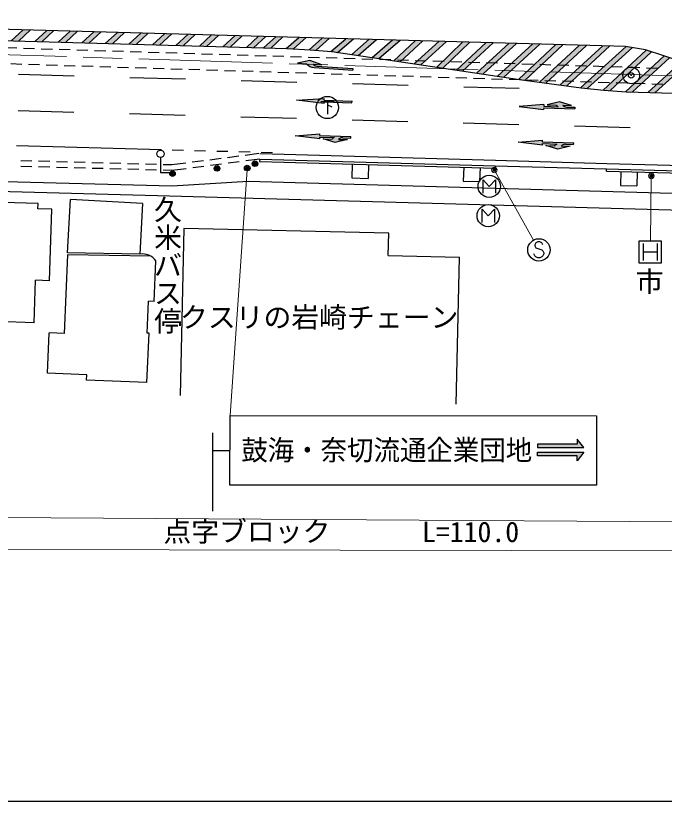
# Model space of a CAD drawing. Units: millimetres, scale not verified. Extents: x 40000 to 680000, y 20000 to 380000.
# Drawn here: x 108980 to 167233, y 205000 to 275506 of the extents above; entities that cross this region are included whole.
import ezdxf
from ezdxf.enums import TextEntityAlignment as Align

# ---------------------------------------------------------------- set-up
doc = ezdxf.new("R2010")
doc.units = ezdxf.units.MM
doc.header["$LTSCALE"] = 1000
doc.header["$PDMODE"] = 32
doc.header["$PDSIZE"] = 500
doc.linetypes.add('CHAIN', pattern=[18.5, 12, -1.5, 3.5, -1.5])
for name, color, linetype, lineweight in [('M-BGD', 7, 'Continuous', 25), ('M-BGD-EXST', 7, 'Continuous', 25), ('M-BMK', 2, 'CHAIN', 13), ('M-BMK-SRVR', 3, 'Continuous', 25), ('M-STR-HTXT', 7, 'Continuous', 13), ('M-STR-STRC', 7, 'Continuous', 25), ('M-TTL-BAND', 7, 'Continuous', 25)]:
    doc.layers.add(name, color=color, linetype=linetype, lineweight=lineweight)
doc.layers.add('M-BMK-HTXT', color=7, linetype='Continuous')
doc.styles.add('@ＭＳ ゴシック', font='')
doc.styles.add('ＭＳ ゴシック', font='')
doc.styles.get('@ＭＳ ゴシック').set_extended_font_data('@MS Gothic')
doc.styles.get('ＭＳ ゴシック').set_extended_font_data('MS Gothic')

msp = doc.modelspace()

# ---------------------------------------------------------------- hatches: boundary and pattern name
at = {"layer": 'M-BGD'}
for points in [[(136036, 270990, -0.20151), (135689, 271162), (136488, 271111), (135409, 271481), (134292, 271252), (135091, 271201, 0.20151), (135784, 270856), (139263, 270633), (139273, 270783)], [(136688, 267922), (136692, 268072), (134187, 267920), (136679, 267622), (136684, 267772), (139183, 267699), (139187, 267849)], [(156710, 267515), (157510, 267490, 0.06022), (157692, 267334), (156405, 267375), (156410, 267525), (154204, 267370), (156396, 267075), (156401, 267225), (159199, 267136), (159204, 267286), (158461, 267310, -0.20151), (158109, 267471), (158909, 267445), (157819, 267780)]]:
    msp.add_hatch(color=256, dxfattribs=at).paths.add_polyline_path(points)
at = {"layer": 'M-STR-STRC'}
for points in [[(110301, 274225), (109655, 274243), (108572, 273251), (109218, 273232)], [(112416, 274167), (111769, 274185), (110685, 273191), (111331, 273173)], [(114530, 274109), (113884, 274126), (112799, 273132), (113445, 273114)], [(116645, 274050), (115998, 274068), (114912, 273072), (115558, 273054)], [(118759, 273992), (118113, 274010), (117025, 273013), (117671, 272995)], [(120874, 273933), (120227, 273951), (119139, 272953), (119785, 272935)], [(122988, 273875), (122342, 273893), (121252, 272894), (121898, 272876)], [(125103, 273817), (124456, 273835), (123365, 272834), (124011, 272816)], [(127217, 273758), (126571, 273776), (125479, 272775), (126125, 272757)], [(129332, 273700), (128686, 273718), (127592, 272716), (128238, 272697)], [(131447, 273642), (130800, 273660), (129705, 272656), (130351, 272638)], [(132982, 273599), (132331, 273617), (131240, 272613), (131886, 272595)], [(135080, 273542), (134419, 273560), (133276, 272556), (133357, 272553), (133924, 272526)], [(137174, 273484), (136517, 273502), (135342, 272457), (135417, 272453), (135963, 272407)], [(139306, 273425), (138635, 273443), (137292, 272294), (137363, 272287), (137886, 272210)], [(141374, 273368), (140714, 273386), (139165, 272020), (139748, 271934)], [(143500, 273309), (142830, 273328), (140991, 271750), (141580, 271663)], [(145539, 273253), (144893, 273271), (142928, 271463), (142987, 271454), (143500, 271378)], [(147665, 273194), (147014, 273212), (144782, 271189), (145358, 271104)], [(149771, 273136), (149141, 273154), (146794, 270892), (147356, 270809)], [(151869, 273078), (151227, 273096), (148578, 270629), (149148, 270545)], [(153959, 273021), (153311, 273038), (150379, 270363), (150953, 270278)], [(156063, 272963), (155416, 272980), (152252, 270087), (152826, 270002)], [(158128, 272906), (157490, 272923), (154173, 269803), (154231, 269794), (154745, 269724)], [(160260, 272847), (159616, 272864), (156032, 269546), (156608, 269466)], [(162350, 272789), (161706, 272807), (157895, 269289), (158472, 269209)], [(164362, 272644), (163797, 272740), (159700, 269039), (159764, 269030), (160297, 268972)], [(166093, 272267), (165604, 272427), (161729, 268816), (161795, 268809), (162343, 268773)], [(167706, 271736), (167219, 271899), (163742, 268682), (163815, 268677), (164382, 268662)], [(169262, 271214), (168774, 271377), (165765, 268623), (166412, 268605)], [(136287, 264454), (136291, 264604), (137578, 264570, 0.06022), (137386, 264425), (136587, 264446), (137678, 264117), (138786, 264387), (137986, 264409, -0.20151), (138347, 264549), (139090, 264529), (139094, 264679), (136295, 264754), (136299, 264904), (134094, 264738)], [(156286, 263874), (156291, 264024), (157577, 263986, 0.06022), (157386, 263842), (156586, 263865), (157677, 263533), (158785, 263801), (157985, 263824, -0.20151), (158347, 263964), (159089, 263942), (159094, 264092), (156295, 264174), (156299, 264324), (154094, 264164)], [(156138, 236743), (155836, 236743), (155836, 237066), (159416, 237059), (159420, 237514), (159999, 236741)], [(156138, 236321), (155836, 236321), (155836, 235997), (159416, 236002), (159419, 235547), (159999, 236319)]]:
    msp.add_hatch(color=256, dxfattribs=at).paths.add_polyline_path(points)

# ---------------------------------------------------------------- linework, layer by layer
at = {"layer": 'M-BGD'}
for p, q in [((108572, 273251), (109655, 274243)), ((109218, 273232), (110301, 274225)), ((110685, 273191), (111769, 274185)), ((111331, 273173), (112416, 274167)), ((112799, 273132), (113884, 274126)), ((113445, 273114), (114530, 274109)), ((114912, 273072), (115998, 274068)), ((115558, 273054), (116645, 274050)), ((117025, 273013), (118113, 274010)), ((117671, 272995), (118759, 273992)), ((119139, 272953), (120227, 273951)), ((119785, 272935), (120874, 273933)), ((121252, 272894), (122342, 273893)), ((121898, 272876), (122988, 273875)), ((123365, 272834), (124456, 273835)), ((124011, 272816), (125103, 273817)), ((125479, 272775), (126571, 273776)), ((126125, 272757), (127217, 273758)), ((127592, 272716), (128686, 273718)), ((128238, 272697), (129332, 273700)), ((129705, 272656), (130800, 273660)), ((130351, 272638), (131447, 273642)), ((131240, 272613), (132331, 273617)), ((131886, 272595), (132982, 273599)), ((133276, 272556), (134419, 273560)), ((133924, 272526), (135080, 273542)), ((135342, 272457), (136517, 273502)), ((135963, 272407), (137174, 273484)), ((137292, 272294), (138635, 273443)), ((137886, 272210), (139306, 273425)), ((139165, 272020), (140714, 273386)), ((139748, 271934), (141374, 273368)), ((140991, 271750), (142830, 273328)), ((141580, 271663), (143500, 273309)), ((142927, 271463), (144893, 273271)), ((143500, 271378), (145539, 273253)), ((144782, 271189), (147014, 273212)), ((145358, 271104), (147665, 273194)), ((146794, 270892), (149141, 273154)), ((147356, 270809), (149771, 273136)), ((148578, 270629), (151227, 273096)), ((149148, 270545), (151869, 273078)), ((150379, 270363), (153311, 273038)), ((150953, 270278), (153959, 273021)), ((152252, 270087), (155416, 272980)), ((152826, 270002), (156063, 272963)), ((154173, 269803), (157490, 272923)), ((154745, 269724), (158128, 272906)), ((156032, 269546), (159616, 272864)), ((109074, 272585), (108075, 272617)), ((110673, 272535), (109674, 272567)), ((112273, 272485), (111273, 272516)), ((113872, 272435), (112872, 272466)), ((115471, 272385), (114471, 272416)), ((117070, 272335), (116071, 272366)), ((118669, 272285), (117670, 272316)), ((120269, 272235), (119269, 272266)), ((121868, 272184), (120868, 272216)), ((123467, 272134), (122468, 272166)), ((156608, 269466), (160260, 272847)), ((157895, 269289), (161706, 272807)), ((158472, 269209), (162350, 272789)), ((159700, 269039), (163797, 272740)), ((160297, 268972), (164362, 272644)), ((161729, 268816), (165604, 272427)), ((162343, 268773), (166093, 272267)), ((125066, 272084), (124067, 272116)), ((126665, 272034), (125666, 272065)), ((128265, 271984), (127265, 272015)), ((129864, 271934), (128864, 271965)), ((131463, 271884), (130464, 271915)), ((133062, 271834), (132063, 271865)), ((134662, 271784), (133662, 271815)), ((135409, 271481), (134292, 271252)), ((136261, 271733), (135261, 271765)), ((136488, 271111), (135409, 271481)), ((137860, 271683), (136860, 271715)), ((139459, 271633), (138460, 271664)), ((141058, 271583), (140059, 271614)), ((142658, 271533), (141658, 271564)), ((144257, 271483), (143257, 271514)), ((145856, 271433), (144857, 271464)), ((163742, 268682), (167220, 271899)), ((164382, 268662), (167709, 271739)), ((108528, 271202), (109527, 271170)), ((110127, 271152), (111127, 271120)), ((111726, 271102), (112726, 271070)), ((113326, 271051), (114325, 271020)), ((114925, 271001), (115924, 270970)), ((116524, 270951), (117524, 270920)), ((118123, 270901), (119123, 270870)), ((119722, 270851), (120722, 270820)), ((121322, 270801), (122321, 270770)), ((122921, 270751), (123920, 270719)), ((134292, 271252), (135091, 271201)), ((135689, 271162), (136488, 271111)), ((135784, 270856), (139263, 270633)), ((136036, 270990), (139273, 270783)), ((139273, 270783), (139263, 270633)), ((147455, 271383), (146456, 271414)), ((149054, 271332), (148055, 271364)), ((150654, 271282), (149654, 271314)), ((152253, 271232), (151253, 271264)), ((153852, 271182), (152853, 271213)), ((155451, 271132), (154452, 271163)), ((157051, 271082), (156051, 271113)), ((158650, 271032), (157650, 271063)), ((160249, 270982), (159249, 271013)), ((161848, 270932), (160849, 270963)), ((163447, 270881), (162448, 270913)), ((165047, 270831), (164047, 270863)), ((166646, 270781), (165646, 270813)), ((168774, 271377), (165765, 268623)), ((169262, 271214), (166412, 268605)), ((124520, 270701), (125520, 270669)), ((126119, 270651), (127119, 270619)), ((127719, 270600), (128718, 270569)), ((129318, 270550), (130317, 270519)), ((130917, 270500), (131916, 270469)), ((132516, 270450), (133516, 270419)), ((134115, 270400), (135115, 270369)), ((135715, 270350), (136714, 270319)), ((137314, 270300), (138313, 270268)), ((138913, 270250), (139913, 270218)), ((140512, 270199), (141512, 270168)), ((142111, 270149), (143111, 270118)), ((143711, 270099), (144710, 270068)), ((145310, 270049), (146309, 270018)), ((146909, 269999), (147909, 269968)), ((148508, 269949), (149508, 269918)), ((150108, 269899), (151107, 269867)), ((151707, 269849), (152706, 269817)), ((153306, 269799), (154305, 269767)), ((154905, 269748), (155905, 269717)), ((156504, 269698), (157504, 269667)), ((158104, 269648), (159103, 269617)), ((159703, 269598), (160702, 269567)), ((161302, 269548), (162302, 269517)), ((162901, 269498), (163901, 269467)), ((164500, 269448), (165500, 269416)), ((166100, 269398), (167099, 269366)), ((134187, 267920), (136692, 268072)), ((136688, 267922), (136692, 268072)), ((136679, 267622), (134187, 267920)), ((136679, 267622), (136684, 267772)), ((136684, 267772), (139183, 267699)), ((136688, 267922), (139187, 267849)), ((139183, 267699), (139187, 267849)), ((156410, 267525), (154204, 267370)), ((154204, 267370), (156396, 267075)), ((156401, 267225), (156396, 267075)), ((156401, 267225), (159199, 267136)), ((156410, 267525), (156405, 267375)), ((156405, 267375), (157692, 267334)), ((157819, 267780), (156710, 267515)), ((156710, 267515), (157510, 267490)), ((158909, 267445), (157819, 267780)), ((158109, 267471), (158909, 267445)), ((158461, 267310), (159204, 267286)), ((159204, 267286), (159199, 267136)), ((130831, 263125), (129601, 262966)), ((130908, 263129), (133077, 263070)), ((133078, 263070), (152061, 262531)), ((110434, 262454), (109435, 262481)), ((112034, 262411), (111034, 262438)), ((113633, 262368), (112633, 262395)), ((115232, 262324), (114233, 262351)), ((116832, 262281), (115832, 262308)), ((121987, 262774), (121987, 261441)), ((125833, 262478), (124841, 262350)), ((127419, 262683), (126428, 262555)), ((129006, 262889), (128014, 262760)), ((129051, 262390), (128059, 262262)), ((130895, 262629), (129646, 262467)), ((130895, 262629), (130889, 262429)), ((130889, 262429), (133058, 262370)), ((133058, 262370), (152041, 261831)), ((152061, 262531), (162067, 262251)), ((110440, 261954), (109441, 261981)), ((112040, 261911), (111040, 261938)), ((113639, 261867), (112639, 261894)), ((115238, 261824), (114239, 261851)), ((116838, 261781), (115838, 261808)), ((118431, 262238), (117432, 262265)), ((118437, 261737), (117438, 261764)), ((120031, 262194), (119031, 262221)), ((120037, 261694), (119037, 261721)), ((121630, 262151), (120630, 262178)), ((121636, 261651), (120636, 261678)), ((123016, 262113), (122230, 262135)), ((123042, 261613), (122236, 261634)), ((124246, 262273), (123016, 262113)), ((124291, 261774), (123042, 261613)), ((125877, 261980), (124886, 261851)), ((127464, 262185), (126472, 262057)), ((139198, 262196), (139163, 260949)), ((140660, 262154), (140624, 260902)), ((149215, 261911), (149180, 260658)), ((150682, 261870), (150646, 260612)), ((152047, 262031), (152041, 261831)), ((162048, 261551), (162053, 261751)), ((162067, 262251), (176093, 261869)), ((121987, 261441), (122987, 261441)), ((139163, 260949), (140624, 260902)), ((162048, 261551), (176074, 261169)), ((163340, 261516), (163306, 260266)), ((164796, 261476), (164762, 260227)), ((84192, 260397), (121709, 259375)), ((149180, 260658), (150646, 260612)), ((163306, 260266), (164762, 260227)), ((113640, 254222), (113903, 259012)), ((120369, 258658), (113903, 259012)), ((121709, 259375), (196184, 257275)), ((110987, 258640), (107788, 258741)), ((110972, 258170), (110987, 258640)), ((112220, 258131), (110972, 258170)), ((112019, 251726), (112220, 258131)), ((120369, 258658), (120121, 254119)), ((124079, 256407), (123738, 241411)), ((142485, 255988), (124079, 256407)), ((142440, 253989), (142485, 255988)), ((164966, 253301), (164966, 255301)), ((164966, 255301), (166966, 255301)), ((166966, 255301), (166966, 253301)), ((165341, 255051), (165341, 253551)), ((166591, 255051), (166591, 253551)), ((113362, 246975), (113655, 254038)), ((121106, 253919), (113637, 254039)), ((120121, 254119), (113640, 254222)), ((142440, 253989), (148838, 253843)), ((148538, 240634), (148838, 253843)), ((165341, 254301), (166591, 254301)), ((121426, 249865), (121577, 253498)), ((166966, 253301), (164966, 253301)), ((110652, 247943), (110771, 251766)), ((112019, 251726), (110771, 251766)), ((120779, 247015), (120898, 249887)), ((121426, 249865), (120898, 249887)), ((110652, 247943), (88817, 248627)), ((111827, 243435), (111976, 247033)), ((113362, 246975), (111976, 247033)), ((120770, 242585), (120954, 247008)), ((120954, 247008), (120779, 247015)), ((115360, 243289), (111827, 243435)), ((115340, 242810), (115360, 243289)), ((120770, 242585), (115340, 242810))]:
    msp.add_line(p, q, dxfattribs=at)
for points in [[(130895, 262629), (133064, 262570), (152047, 262031), (162053, 261751), (176079, 261369), (186087, 261077), (190356, 260945), (192786, 260881), (193953, 260869)], [(85553, 261849), (103798, 261336), (108002, 260621), (123020, 260225), (129850, 260654), (195414, 258795)]]:
    msp.add_lwpolyline(points, dxfattribs=at)
msp.add_circle((121987, 263108), 333, dxfattribs=at)
for centre, radius, start, end in [((135848, 271854), 1000, 220.76528, 266.33828), ((136068, 271489), 500, 220.76528, 266.33828), ((158246, 268167), 1000, 222.60855, 236.39322), ((158477, 267809), 500, 222.60855, 268.18155), ((120319, 252565), 1566, 36.58879, 97.26642)]:
    msp.add_arc(centre, radius, start, end, dxfattribs=at)
at = {"layer": 'M-BGD-EXST'}
for p, q in [((136374, 267816), (137574, 267816)), ((136974, 267816), (136974, 266666)), ((136974, 267516), (137374, 267316)), ((150960, 259587), (150960, 260787)), ((150960, 260787), (151510, 260187)), ((151510, 260187), (152060, 260787)), ((152060, 260787), (152060, 259587)), ((150869, 256956), (150869, 258156)), ((150869, 258156), (151419, 257556)), ((151419, 257556), (151969, 258156)), ((151969, 258156), (151969, 256956))]:
    msp.add_line(p, q, dxfattribs=at)
for centre in [(136974, 267266), (151510, 260187), (151419, 257556)]:
    msp.add_circle(centre, 1000, dxfattribs=at)
at = {"layer": 'M-BMK'}
msp.add_line((64563, 273390), (331366, 264919), dxfattribs=at)
at = {"layer": 'M-BMK-SRVR'}
msp.add_circle((164261, 270156), 750, dxfattribs=at)
msp.add_point((164261, 270156), dxfattribs=at)
at = {"layer": 'M-STR-HTXT'}
for p, q in [((129763, 261683), (128227, 239617)), ((152046, 261528), (155481, 255368)), ((166068, 260979), (165981, 255301)), ((89125, 230580), (330434, 229103)), ((85171, 227624), (195094, 227435))]:
    msp.add_line(p, q, dxfattribs=at)
for centre, radius in [((151973, 261659), 150), ((151973, 261659), 120), ((151973, 261659), 90), ((151973, 261659), 60), ((151973, 261659), 30), ((151973, 261659), 20), ((166070, 261129), 150), ((166070, 261129), 120), ((166070, 261129), 90), ((166070, 261129), 60), ((166070, 261129), 30), ((166070, 261129), 20)]:
    msp.add_circle(centre, radius, dxfattribs=at)
for p in [(151973, 261659), (166070, 261129)]:
    msp.add_point(p, dxfattribs=at)
at = {"layer": 'M-STR-STRC'}
for p, q in [((114227, 270077), (109229, 270216)), ((124223, 269800), (119225, 269939)), ((134220, 269523), (129222, 269662)), ((144216, 269246), (139218, 269384)), ((154212, 268969), (149214, 269107)), ((114196, 266831), (109197, 266971)), ((124192, 266553), (119194, 266692)), ((134188, 266274), (129190, 266414)), ((144184, 265996), (139186, 266135)), ((154180, 265717), (149182, 265856)), ((164176, 265438), (159178, 265578)), ((134094, 264738), (136299, 264904)), ((136287, 264454), (134094, 264738)), ((136287, 264454), (136291, 264604)), ((136291, 264604), (137578, 264570)), ((136295, 264754), (136299, 264904)), ((136295, 264754), (139094, 264679)), ((136587, 264446), (137386, 264425)), ((137678, 264117), (136587, 264446)), ((137986, 264409), (138786, 264387)), ((138347, 264549), (139090, 264529)), ((139090, 264529), (139094, 264679)), ((122067, 263461), (109048, 263829)), ((138786, 264387), (137678, 264117)), ((154094, 264164), (156299, 264324)), ((156286, 263874), (154094, 264164)), ((156286, 263874), (156291, 264024)), ((156291, 264024), (157577, 263986)), ((156295, 264174), (156299, 264324)), ((156295, 264174), (159094, 264092)), ((156586, 263865), (157386, 263842)), ((157677, 263533), (156586, 263865)), ((158785, 263801), (157677, 263533)), ((157985, 263824), (158785, 263801)), ((158347, 263964), (159089, 263942)), ((159089, 263942), (159094, 264092)), ((124037, 263412), (123037, 263439)), ((126036, 263359), (125036, 263386)), ((128035, 263306), (127036, 263332)), ((130035, 263252), (129035, 263279)), ((132034, 263199), (131034, 263225)), ((155699, 255125), (155608, 254943)), ((155608, 254943), (155608, 254852)), ((155608, 254852), (155699, 254670)), ((155881, 255216), (155699, 255125)), ((155699, 254670), (156244, 254488)), ((156062, 255216), (155881, 255216)), ((156244, 255125), (156062, 255216)), ((156335, 254943), (156244, 255125)), ((155608, 253943), (155517, 254125)), ((155699, 253852), (155608, 253943)), ((155881, 253761), (155699, 253852)), ((156244, 253852), (156062, 253761)), ((156244, 254488), (156335, 254397)), ((156335, 253943), (156244, 253852)), ((156335, 254397), (156426, 254216)), ((156426, 254125), (156335, 253943)), ((156426, 254216), (156426, 254125)), ((156062, 253761), (155881, 253761)), ((128224, 233377), (128227, 239617)), ((128227, 239617), (161158, 239606)), ((161158, 239606), (161155, 233366)), ((126666, 238058), (126664, 231038)), ((126666, 238058), (126664, 231038)), ((126666, 236498), (128226, 236497)), ((161155, 233366), (128224, 233377))]:
    msp.add_line(p, q, dxfattribs=at)
for points in [[(190551, 268972), (175227, 269431), (173442, 269822), (171973, 270305), (167180, 271912), (165559, 272441), (163738, 272750), (161629, 272809), (63879, 275506)], [(63848, 274509), (133357, 272553), (135417, 272453), (137363, 272287), (142987, 271454)], [(142987, 271454), (154231, 269794), (159764, 269030), (161795, 268809), (163815, 268677), (190511, 267932)]]:
    msp.add_lwpolyline(points, dxfattribs=at)
for points in [[(156138, 236743), (159999, 236741), (159420, 237514), (159416, 237046), (155836, 237066), (155836, 236743)], [(156138, 236321), (159999, 236319), (159419, 235547), (159416, 236015), (155836, 235997), (155836, 236321)]]:
    msp.add_lwpolyline(points, close=True, dxfattribs=at)
for centre, radius in [((130468, 262219), 250), ((130468, 262219), 204), ((130468, 262219), 159), ((130468, 262219), 114), ((130468, 262219), 68.2), ((123066, 261329), 250), ((127064, 261803), 250), ((127064, 261803), 204), ((127064, 261803), 159), ((127064, 261803), 114), ((127064, 261803), 68.2), ((127064, 261803), 22.7), ((129773, 261833), 150), ((129773, 261833), 120), ((129773, 261833), 90), ((129773, 261833), 60), ((129773, 261833), 30), ((129773, 261833), 20), ((130468, 262219), 22.7), ((123066, 261329), 204), ((123066, 261329), 159), ((123066, 261329), 114), ((123066, 261329), 68.2), ((123066, 261329), 22.7), ((155971, 254488), 1000)]:
    msp.add_circle(centre, radius, dxfattribs=at)
for centre, radius, start, end in [((138081, 263706), 1000, 120.2478, 134.03246), ((138334, 264049), 500, 88.45947, 134.03246), ((158079, 263121), 1000, 120.10715, 133.89182), ((158332, 263464), 500, 88.31882, 133.89182)]:
    msp.add_arc(centre, radius, start, end, dxfattribs=at)
msp.add_point((129773, 261833), dxfattribs=at)
at = {"layer": 'M-TTL-BAND'}
msp.add_line((40000, 205000), (579000, 205000), dxfattribs=at)

# ---------------------------------------------------------------- texts
at = {"layer": 'M-BMK-HTXT', "style": '@ＭＳ ゴシック'}
msp.add_text('久米バス停', height=1833, rotation=270, dxfattribs=at).set_placement((122627, 253128), align=Align.MIDDLE_CENTER)
at = {"layer": 'M-BMK-HTXT', "style": 'ＭＳ ゴシック'}
msp.add_text('クスリの岩崎チェーン', height=1833, dxfattribs=at).set_placement((123735, 249356), align=Align.TOP_LEFT)
at = {"layer": 'M-STR-HTXT', "style": 'ＭＳ ゴシック'}
for s, p in [('市', (164668, 250178)), ('点字ブロック', (122245, 227754)), ('L=110.0', (145467, 227716))]:
    msp.add_text(s, height=1833, dxfattribs=at).set_placement(p, align=Align.BOTTOM_LEFT)
at = {"layer": 'M-STR-STRC', "style": 'ＭＳ ゴシック', "width": 0.95}
msp.add_text('鼓海・奈切流通企業団地', height=1833, dxfattribs=at).set_placement((129239, 236524), align=Align.MIDDLE_LEFT)

doc.saveas('drawing.dxf')
